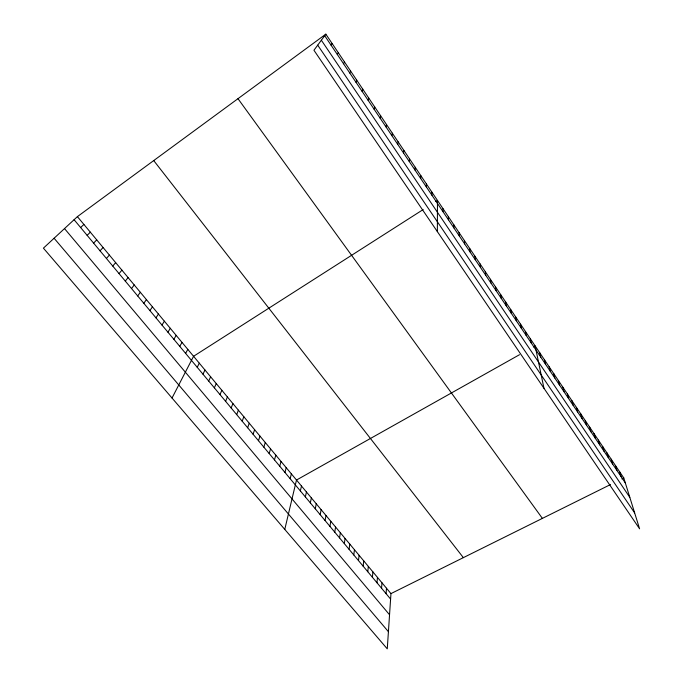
<?xml version="1.0" encoding="UTF-8"?>
<svg xmlns="http://www.w3.org/2000/svg" width="683" height="683" viewBox="0 0 683 683"><rect width="100%" height="100%" fill="white"/><g stroke="black" fill="none" stroke-linecap="round" stroke-linejoin="round"><path stroke-width="1.02" d="M437.368 231.639L437.47 200.426L435.677 201.57M431.904 195.193L431.963 192.23M426.312 186.869L426.423 183.975M420.677 178.485L420.848 175.659M77.401 216.631L390.958 593.604L387.27 648.85L43.413 248.151L77.401 216.631L325.842 34.15L623.784 477.955L639.587 528.804L313.941 50.252L325.842 34.15M386.083 593.664L386.484 588.225M414.999 170.041L415.221 167.284M381.549 588.225L381.985 582.821M376.99 582.761L377.46 577.383M372.406 577.263L372.909 571.91M367.787 571.739L368.333 566.412M409.279 161.538L409.561 158.857M363.151 566.173L363.732 560.88M358.49 560.581L359.113 555.322M353.794 554.963L354.46 549.721M403.525 152.975L403.858 150.362M349.081 549.311L349.773 544.095M344.334 543.617L345.069 538.443M339.562 537.897L340.339 532.749M397.728 144.344L398.121 141.808M334.764 532.142L335.575 527.028M329.932 526.362L330.794 521.274M325.074 520.54L325.979 515.486M391.88 135.652L392.332 133.194M320.19 514.683L321.13 509.663M315.281 508.792L316.263 503.806M310.338 502.876L311.363 497.916M385.997 126.901L386.51 124.519M305.369 496.917L306.436 491.991M300.366 490.923L301.476 486.031M284.768 529.41L296.49 480.038L519.524 354.699M380.072 118.082L380.644 115.777M290.173 478.698L291.368 473.874M284.973 472.465L286.211 467.676M279.74 466.19L281.029 461.443M374.096 109.203L374.728 106.966M274.472 459.881L275.812 455.168M269.179 453.529L270.562 448.859M263.843 447.143L265.277 442.507M368.086 100.247L368.777 98.104M258.481 440.714L259.967 436.121M253.086 434.251L254.622 429.692M247.656 427.746L249.235 423.221M242.2 421.198L243.822 416.715M362.024 91.232L362.775 89.166M236.702 414.607L238.384 410.167M231.17 407.973L232.903 403.576M225.603 401.305L227.388 396.951M355.92 82.156L356.739 80.167M220.003 394.595L221.838 390.275M214.36 387.833L216.255 383.564M208.691 381.037L210.637 376.811M349.764 73.004L350.652 71.1M202.979 374.19L204.977 370.015M197.233 367.309L199.291 363.168M172.022 398.027L193.562 356.287L423.195 209.544M343.566 63.784L344.514 61.965M185.631 353.401L187.799 349.354M179.774 346.383L182.002 342.388M173.883 339.314L176.163 335.37M337.325 54.495L338.341 52.762M167.95 332.203L170.289 328.301M161.982 325.048L164.381 321.198M155.963 317.843L158.43 314.043M331.033 45.138L332.117 43.49M149.918 310.586L152.437 306.838M143.823 303.286L146.41 299.589M137.693 295.944L140.339 292.298M131.529 288.542L134.235 284.956M125.313 281.097L128.088 277.563M119.064 273.601L121.898 270.126M112.763 266.054L115.666 262.631M106.428 258.464L109.4 255.092M100.051 250.815L103.082 247.502M93.622 243.114L96.73 239.861M87.159 235.362L90.327 232.169M80.645 227.559L83.889 224.425M533.406 346.896L535.148 345.922L543.967 388.286M390.958 593.604L610.517 484.546M621.889 478.903L623.784 477.955M54.094 238.247L388.414 631.673M64.509 228.592L389.541 614.768M74.088 219.704L390.591 599.068M153.718 160.573L463.364 557.644M237.983 98.685L542.396 518.388M317.706 45.155L634.652 512.916M321.351 40.22L629.811 497.344M324.69 35.704L625.338 482.949M619.609 471.74L621.129 476.691M615.409 465.473L616.903 470.391M611.183 459.181L612.642 464.056M606.931 452.846L608.357 457.687M602.645 446.469L604.045 451.267M598.342 440.057L599.708 444.812M594.005 433.603L595.337 438.324M589.651 427.106L590.949 431.784M585.263 420.574L586.526 425.21M580.849 414L582.078 418.594M576.409 407.384L577.605 411.934M571.936 400.725L573.097 405.232M567.436 394.023L568.563 398.488M562.912 387.278L564.004 391.701M558.361 380.499L559.411 384.87M553.776 373.669L554.792 377.998M549.166 366.797L550.139 371.082M544.522 359.881L545.461 364.116M539.852 352.923L540.748 357.115M530.307 338.717L531.135 342.806M525.44 331.468L526.226 335.507M520.54 324.169L521.283 328.147M515.614 316.818L516.305 320.754M510.645 309.425L511.302 313.301M505.642 301.98L506.257 305.796M500.613 294.484L501.177 298.249M495.542 286.937L496.071 290.642M490.445 279.338L490.923 282.993M485.314 271.689L485.741 275.283M480.14 263.988L480.525 267.523M474.933 256.227L475.274 259.711M469.691 248.424L469.981 251.839M464.414 240.561L464.653 243.916M459.096 232.647L459.292 235.934M453.751 224.673L453.888 227.9M448.355 216.648L448.449 219.806M442.934 208.563L442.977 211.662"/></g></svg>
